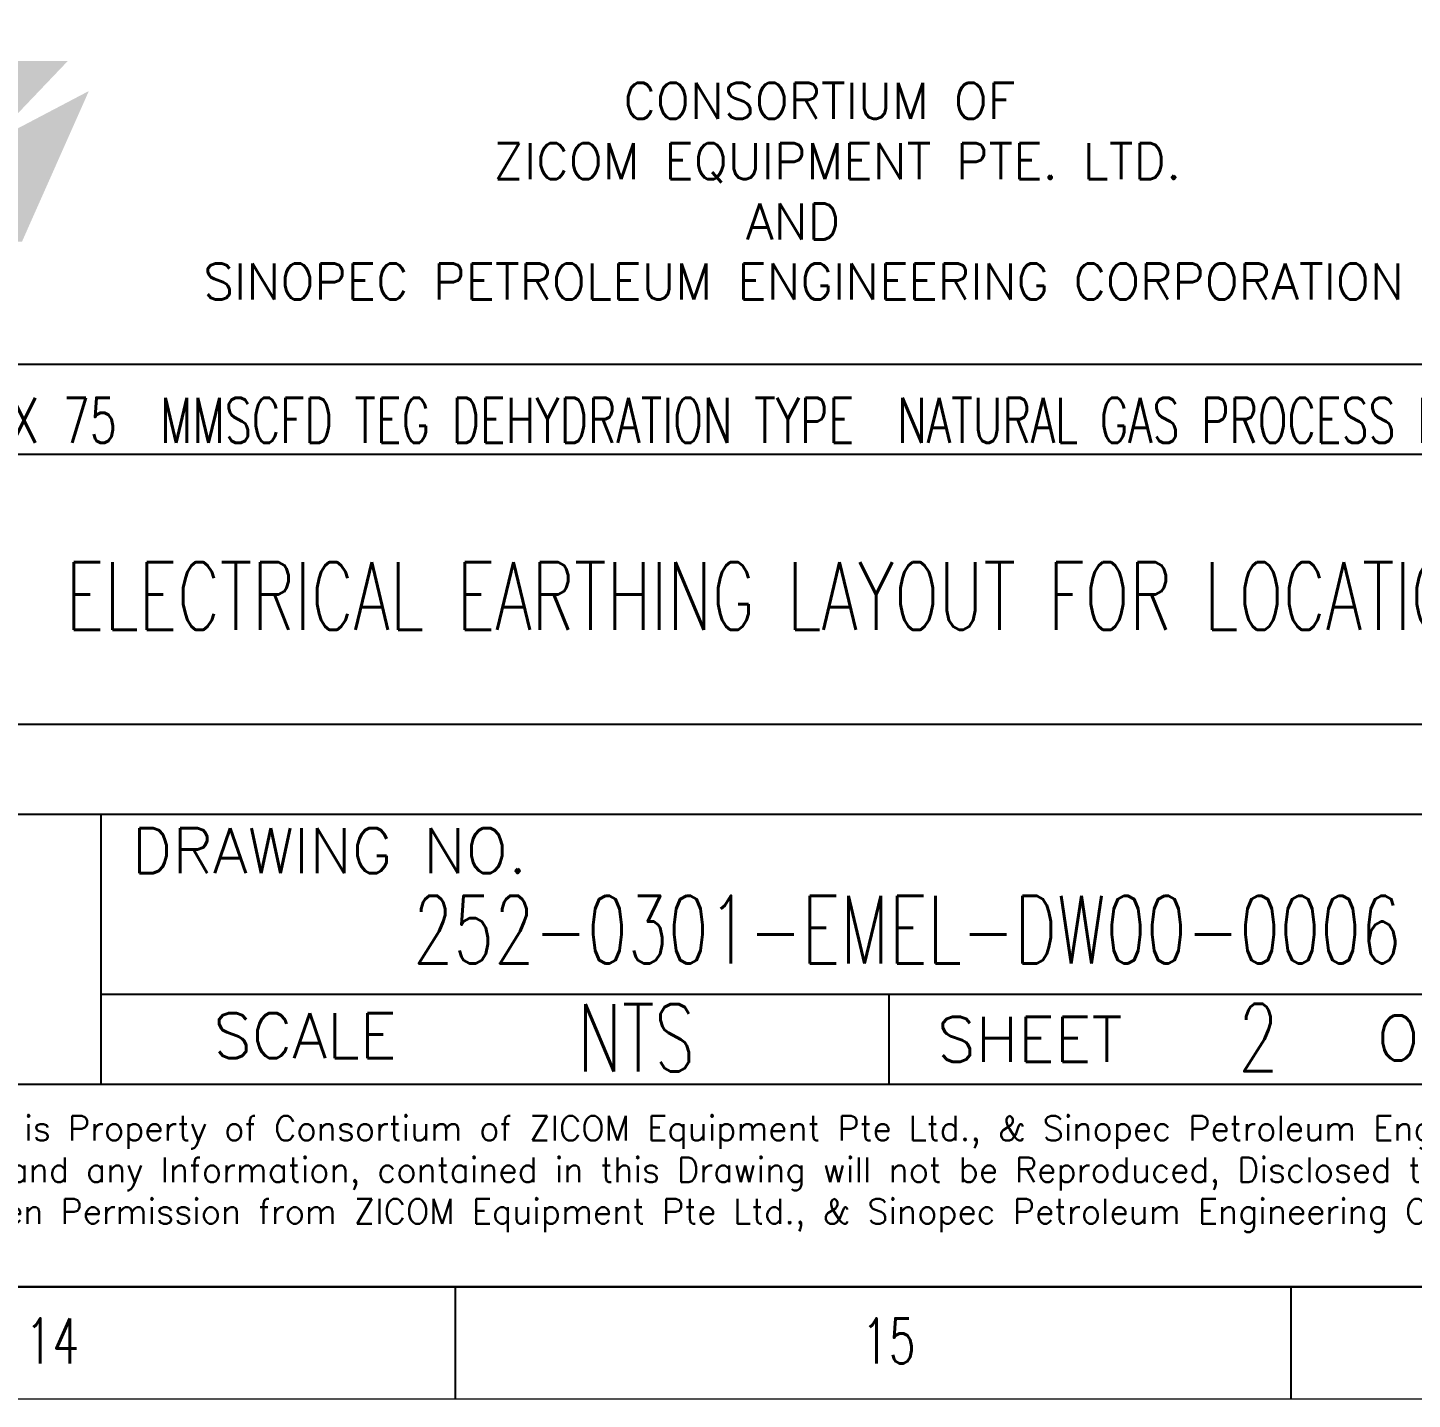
# Model space of a CAD drawing. Header units: inches. Extents: x 19 to 654008, y 34 to 210034.
# Drawn here: x 607380 to 638141, y 34 to 30507 of the extents above; entities that cross this region are included whole.
import ezdxf
from ezdxf.enums import TextEntityAlignment as Align

# ---------------------------------------------------------------- set-up
doc = ezdxf.new("R2010")
doc.units = ezdxf.units.IN
doc.header["$MEASUREMENT"] = 0
doc.layers.add('Layout', color=6, linetype='Continuous', lineweight=20)
doc.layers.add('TEG BORDER', color=7, linetype='Continuous')
doc.styles.add('1', font='isocp.shx')
doc.styles.add('HZTXT', font='txt_qlt.shx', dxfattribs={"width": 0.7, "bigfont": 'hztxt.shx'})
doc.styles.add('TEG BORDER', font='txt_qlt.shx', dxfattribs={"width": 0.7, "bigfont": 'hztxt.shx'})

# ---------------------------------------------------------------- blocks, each defined once
blk = doc.blocks.new('ZICOM LOGO')
at = {"layer": 'TEG BORDER', "true_color": 0xff3333}
blk.add_hatch(color=20, dxfattribs=at).paths.add_polyline_path([(6.201, 2.803), (3.231, -3.888), (-4.69, -3.888), (-0.905, 0.069), (-5.564, -2.608), (-2.768, 4.141), (5.269, 4.141), (1.775, 0.476)])
at = {"layer": 'TEG BORDER', "color": 172, "style": '1'}
blk.add_text('ZICOM', height=2.2147, dxfattribs=at).set_placement((-4.507, -7.183))

msp = doc.modelspace()

# ---------------------------------------------------------------- linework, layer by layer
for p, q in [((601508, 2534), (651508, 2534)), ((616883, 34), (616883, 2534)), ((635446, 34), (635446, 2534))]:
    msp.add_line(p, q)
at = {"color": 5, "lineweight": 15}
msp.add_lwpolyline([(357008, 210034), (654008, 210034), (654008, 34), (357008, 34)], close=True, dxfattribs=at)
msp.add_lwpolyline([(359508, 207534), (651508, 207534), (651508, 2534), (359508, 2534)], close=True)
at = {"layer": 'TEG BORDER'}
for p, q in [((601508, 23034), (651508, 23034)), ((601508, 21034), (651508, 21034)), ((601508, 15034), (651508, 15034)), ((601508, 13034), (651508, 13034)), ((609008, 13034), (609008, 7034)), ((609008, 9034), (644008, 9034)), ((626508, 9034), (626508, 7034)), ((601508, 7034), (651508, 7034)), ((601508, 7034), (651508, 7034))]:
    msp.add_line(p, q, dxfattribs=at)

# ---------------------------------------------------------------- block references
at = {"xscale": 499.9999999999999, "yscale": 499.9999999999999, "zscale": 499.9999999999999}
msp.add_blockref('ZICOM LOGO', (605638, 27699), dxfattribs=at)

# ---------------------------------------------------------------- texts
at = {"char_height": 1000, "width": 1000, "attachment_point": 7, "style": 'TEG BORDER'}
for s, insert in [('\\pi-16.667;14', (607344, 831)), ('15', (625907, 831))]:
    msp.add_mtext(s, dxfattribs=dict(at, insert=insert))
at = {"layer": 'Layout', "color": 0, "style": 'HZTXT', "width": 0.7}
for s, p in [('ELECTRICAL EARTHING LAYOUT FOR LOCATION J', (624877, 17131)), ('252-0301-EMEL-DW00-0006', (626918, 9720)), ('NTS', (620899, 7316)), ('2', (634723, 7322))]:
    msp.add_text(s, height=1500, dxfattribs=at).set_placement(p, align=Align.CENTER)
at = {"layer": 'TEG BORDER', "color": 7, "style": 'TEG BORDER'}
for s, height, p in [('CONSORTIUM OF', 800, (620617, 28483)), ('ZICOM EQUIPMENT PTE. LTD.', 800, (617719, 27144)), ('AND', 800, (623336, 25805)), ('SINOPEC PETROLEUM ENGINEERING CORPORATION', 800, (611279, 24470)), ('This Drawing is Property of Consortium of ZICOM Equipment Pte Ltd., & Sinopec Petroleum Engineering', 551, (602275, 5781)), ('Corporation and any Information, contained in this Drawing will not be Reproduced, Disclosed to others without', 551, (602300, 4858)), ('Explicit Written Permission from ZICOM Equipment Pte Ltd., & Sinopec Petroleum Engineering Corporation.', 551, (602275, 3934))]:
    msp.add_text(s, height=height, dxfattribs=at).set_placement(p)
at = {"layer": 'TEG BORDER', "style": 'TEG BORDER'}
for s, p in [(' DRAWING NO.', (609008, 11725)), ('SCALE', (611503, 7616)), ('SHEET', (627584, 7534)), ('OF', (637354, 7562))]:
    msp.add_text(s, height=1000, dxfattribs=at).set_placement(p)
at = {"layer": 'TEG BORDER', "insert": (601508, 22034), "char_height": 1000, "width": 50000, "attachment_point": 4, "style": 'TEG BORDER'}
msp.add_mtext('\\pi4324.9,t8619.3;2 {\\H1.5x;x\\H0.66667x; 75  MMSCFD TEG DEHYDRATION TYPE  NATURAL GAS PROCESS PLANT}', dxfattribs=at)

doc.saveas('drawing.dxf')
